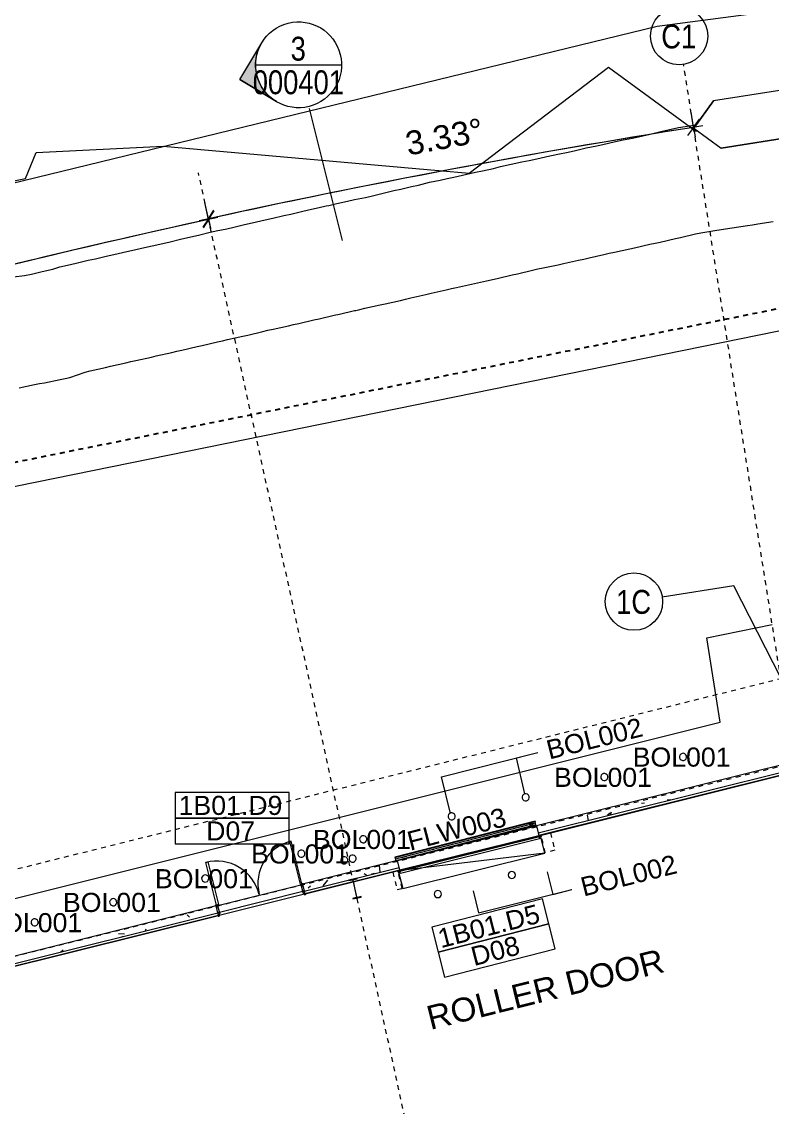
# Model space of a CAD drawing. Header units: metres. Extents: x -2358 to -2214, y 3875 to 4066.
# Drawn here: x -2341.89 to -2326.17, y 4029.55 to 4052.28 of the extents above; entities that cross this region are included whole.
import ezdxf

# ---------------------------------------------------------------- set-up
doc = ezdxf.new("R2010")
doc.units = ezdxf.units.M
for name, pattern in [('AEC_Double Dash', [0.039, 0.015, -0.004, 0.006, -0.004, 0.006, -0.004]), ('BOUNDARY Tighter', [0.008, 0.004, -0.002, 0, -0.002]), ('Dash Small', [0.009, 0.003, -0.0015, 0.003, -0.0015]), ('Grid Line', [0.021, 0.012, -0.003, 0.003, -0.003]), ('Hidden', [0.006, 0.004, -0.002]), ('Overhead', [0.004, 0.0025, -0.0015])]:
    doc.linetypes.add(name, pattern=pattern)
for name, color, linetype, lineweight in [('A-ANNO-DIMS', 211, 'Continuous', 5), ('A-ANNO-DIMS-200', 211, 'Continuous', 5), ('A-ANNO-KEYN', 231, 'Continuous', 5), ('A-DETL', 90, 'Continuous', 13), ('A-DETL-GENF', 92, 'Continuous', 5), ('A-DOOR', 31, 'Continuous', 5), ('A-DOOR-FRAM', 31, 'Continuous', 5), ('A-DOOR-IDEN', 31, 'Continuous', 5), ('A-FLOR', 192, 'Continuous', 5), ('A-FLOR-OVHD', 1, 'Overhead', 5), ('A-GENM', 13, 'Continuous', 5), ('A-GENM-HDLN', 13, 'Hidden', 5), ('A-WALL', 113, 'Continuous', 5), ('A-WALL-FNSH', 113, 'Continuous', 13), ('A-WALL-PATT', 111, 'Continuous', 13), ('C-PRKG', 70, 'Continuous', 5), ('C-PROP-LINE', 91, 'AEC_Double Dash', 13), ('C-TOPO', 7, 'Continuous', 5), ('C-TOPO-MAJR', 7, 'Continuous', 20), ('C-TOPO-MINR', 7, 'Continuous', 5), ('G-ANNO-SYMB', 111, 'Continuous', 5), ('G-ANNO-TEXT', 231, 'Continuous', 5), ('P-SANR-FIXT', 6, 'Continuous', 5), ('S-BEAM', 12, 'Continuous', 5), ('S-GRID', 1, 'Continuous', 5), ('S-GRID-IDEN', 1, 'Continuous', 5)]:
    doc.layers.add(name, color=color, linetype=linetype, lineweight=lineweight)
doc.styles.add('Arial', font='arial.ttf', dxfattribs={"height": 0.5})
doc.styles.add('Arial Narrow', font='ARIALN.TTF', dxfattribs={"height": 0.5})
doc.styles.add('Arial_2', font='arial.ttf', dxfattribs={"height": 0.4})
doc.dimstyles.new('2_5-Diagonal-_deg_-Decimal_O', dxfattribs={"dimscale": 0.3048, "dimtxt": 0.51013, "dimasz": 0.984252, "dimexe": 0.656168, "dimexo": 0.0625, "dimgap": 0.984252, "dimtad": 1, "dimdec": 0, "dimlfac": 1000, "dimzin": 0, "dimdsep": 46, "dimtxsty": 'Arial', "dimblk1": 'OBLIQUE', "dimblk2": 'OBLIQUE', "dimsah": 1, "dimcen": 0.09, "dimdle": 0.656168, "dimazin": 0, "dimtfac": 1, "dimtdec": 4, "dimtix": 1, "dimtmove": 0, "dimatfit": 3, "dimfxl": 3.28084, "dimfxlon": 1, "dimtvp": 1, "dimtfill": 1, "dimtolj": 1, "dimtzin": 0, "dimlwd": 15, "dimlwe": 15, "dimarcsym": 2})

# ---------------------------------------------------------------- blocks, each defined once
blk = doc.blocks.new('Door-Roller-Standard - D07_3000x3000x20-Flat-Standard Motor-Anodised Clear-3549031-GA - Part B')
at = {"layer": 'A-DOOR', "linetype": 'Dash Small'}
for p, q in [((-1.75, 0.104), (-1.75, 0.482)), ((-1.75, 0.482), (-1.545, 0.482)), ((-1.545, 0.482), (-1.545, 0.104)), ((1.545, 0.482), (1.545, 0.104)), ((1.655, 0.482), (1.545, 0.482)), ((1.655, 0.104), (1.655, 0.482)), ((-1.545, 0.104), (-1.75, 0.104)), ((1.545, 0.104), (1.655, 0.104))]:
    blk.add_line(p, q, dxfattribs=at)
at = {"layer": 'A-DOOR-FRAM'}
for p, q in [((-1.545, 0.134), (-1.5, 0.134)), ((-1.545, 0.104), (-1.545, 0.134)), ((-1.5, 0.104), (-1.545, 0.104)), ((-1.541, 0.132), (-1.541, 0.106)), ((-1.5, 0.132), (-1.541, 0.132)), ((-1.541, 0.106), (-1.5, 0.106)), ((-1.5, 0.134), (-1.5, 0.132)), ((-1.5, 0.106), (-1.5, 0.104)), ((1.5, 0.134), (1.545, 0.134)), ((1.5, 0.132), (1.5, 0.134)), ((1.541, 0.132), (1.5, 0.132)), ((1.5, 0.106), (1.541, 0.106)), ((1.5, 0.104), (1.5, 0.106)), ((1.545, 0.104), (1.5, 0.104)), ((1.541, 0.106), (1.541, 0.132)), ((1.545, 0.134), (1.545, 0.104))]:
    blk.add_line(p, q, dxfattribs=at)
blk = doc.blocks.new('X_Door-Panel-Roller-Standard - Standard-3510481-GA - Part B')
at = {"layer": 'A-DOOR'}
for p, q in [((-1.535, 0.368), (1.535, -0.01)), ((1.535, 0.368), (-1.535, 0.368)), ((-1.535, 0.368), (-1.535, -0.01)), ((1.535, -0.01), (1.535, 0.368)), ((-1.535, 0.01), (1.535, 0.01)), ((-1.535, -0.01), (-1.535, 0.01)), ((1.535, 0.01), (1.535, -0.01)), ((-1.535, -0.01), (1.535, -0.01)), ((1.535, -0.01), (-1.535, -0.01))]:
    blk.add_line(p, q, dxfattribs=at)
blk = doc.blocks.new('Bollard_Typical - 150mm Diameter - BOL002 _removable_-1561748-GA - Part B')
at = {"layer": 'C-PRKG'}
for start, end in [(360, 180), (180, 0)]:
    blk.add_arc((0.0012, -0.075), 0.075, start, end, dxfattribs=at)
blk = doc.blocks.new('Downpipe - Straight - 01 - 150D-V15-GA - Part B')
at = {"layer": 'P-SANR-FIXT'}
for start, end in [(0, 180), (360, 180), (180, 0), (180, 360)]:
    blk.add_arc((-0.04, 0.1), 0.075, start, end, dxfattribs=at)
blk = doc.blocks.new('Downpipe - Straight - 01 - 150D-3252302-GA - Part B')
at = {"layer": 'P-SANR-FIXT'}
for start, end in [(360, 180), (0, 180), (180, 360), (180, 0)]:
    blk.add_arc((-0.04, -0.1), 0.075, start, end, dxfattribs=at)
blk = doc.blocks.new('Door-Hinge-Double EXTERNAL - 2340x920x920x40-Solid Core-Metal Frame-Double Rebate Wraparound GRILLE-3531713-GA - Part B')
at = {"layer": 'A-DOOR'}
for p, q in [((-0.921, 0.1195), (-0.921, 1.0395)), ((-0.921, 1.0395), (-0.881, 1.0395)), ((-0.881, 1.0395), (-0.881, 0.1195)), ((0.921, 1.0395), (0.881, 1.0395)), ((0.881, 1.0395), (0.881, 0.1195)), ((0.921, 0.1195), (0.921, 1.0395)), ((-0.881, 0.1195), (-0.921, 0.1195)), ((0.881, 0.1195), (0.921, 0.1195))]:
    blk.add_line(p, q, dxfattribs=at)
for centre, start, end in [((-0.921, 0.1195), 360, 90), ((0.921, 0.1195), 90, 180)]:
    blk.add_arc(centre, 0.92, start, end, dxfattribs=at)
blk = doc.blocks.new('X_Door-Frame-Metal - Standard-3510026-GA - Part B')
at = {"layer": 'A-DOOR-FRAM'}
for p, q in [((-0.923, 0.1195), (-0.943, 0.1195)), ((-0.943, 0.1195), (-0.943, 0.1055)), ((-0.943, 0.1055), (-0.928, 0.1055)), ((-0.941, 0.1075), (-0.941, 0.1175)), ((-0.941, 0.1175), (-0.925, 0.1175)), ((-0.941, 0.1175), (-0.941, 0.1075)), ((-0.928, 0.1075), (-0.941, 0.1075)), ((-0.928, 0.1055), (-0.928, 0.1075)), ((-0.925, 0.1175), (-0.925, 0.0765)), ((-0.925, 0.0765), (-0.9, 0.0765)), ((-0.923, 0.0785), (-0.923, 0.1195)), ((-0.898, 0.0785), (-0.923, 0.0785)), ((-0.9, 0.0765), (-0.9, -0.0765)), ((-0.898, -0.0785), (-0.898, 0.0785)), ((0.923, 0.0785), (0.898, 0.0785)), ((0.898, 0.0785), (0.898, -0.0785)), ((0.9, -0.0765), (0.9, 0.0765)), ((0.9, 0.0765), (0.925, 0.0765)), ((0.943, 0.1195), (0.923, 0.1195)), ((0.923, 0.1195), (0.923, 0.0785)), ((0.925, 0.0765), (0.925, 0.1175)), ((0.925, 0.1175), (0.941, 0.1175)), ((0.941, 0.1075), (0.928, 0.1075)), ((0.928, 0.1075), (0.928, 0.1055)), ((0.928, 0.1055), (0.943, 0.1055)), ((0.941, 0.1175), (0.941, 0.1075)), ((0.941, 0.1075), (0.941, 0.1175)), ((0.943, 0.1055), (0.943, 0.1195)), ((-0.928, -0.1055), (-0.943, -0.1055)), ((-0.943, -0.1055), (-0.943, -0.1195)), ((-0.943, -0.1195), (-0.923, -0.1195)), ((-0.941, -0.1075), (-0.928, -0.1075)), ((-0.941, -0.1175), (-0.941, -0.1075)), ((-0.941, -0.1075), (-0.941, -0.1175)), ((-0.925, -0.1175), (-0.941, -0.1175)), ((-0.928, -0.1075), (-0.928, -0.1055)), ((-0.9, -0.0765), (-0.925, -0.0765)), ((-0.925, -0.0765), (-0.925, -0.1175)), ((-0.923, -0.1195), (-0.923, -0.0785)), ((-0.923, -0.0785), (-0.898, -0.0785)), ((0.898, -0.0785), (0.923, -0.0785)), ((0.925, -0.0765), (0.9, -0.0765)), ((0.923, -0.0785), (0.923, -0.1195)), ((0.923, -0.1195), (0.943, -0.1195)), ((0.925, -0.1175), (0.925, -0.0765)), ((0.941, -0.1175), (0.925, -0.1175)), ((0.943, -0.1055), (0.928, -0.1055)), ((0.928, -0.1055), (0.928, -0.1075)), ((0.928, -0.1075), (0.941, -0.1075)), ((0.941, -0.1075), (0.941, -0.1175)), ((0.941, -0.1175), (0.941, -0.1075)), ((0.943, -0.1195), (0.943, -0.1055))]:
    blk.add_line(p, q, dxfattribs=at)
blk = doc.blocks.new('Structural Framing 25 - Structural Framing 1-1640794-GA - Part B')
at = {"layer": 'S-BEAM', "lineweight": 13}
for p, q in [((-2334.872, 4034.344), (-2335.046, 4034.306)), ((-2334.941, 4034.316), (-2334.869, 4034.332)), ((-2334.869, 4034.332), (-2334.872, 4034.344)), ((-2335.046, 4034.306), (-2335.043, 4034.294)), ((-2335.043, 4034.294), (-2334.971, 4034.309)), ((-2334.958, 4034.301), (-2334.881, 4033.951)), ((-2334.874, 4033.953), (-2334.95, 4034.302)), ((-2334.89, 4033.938), (-2334.962, 4033.922)), ((-2334.962, 4033.922), (-2334.959, 4033.91)), ((-2334.959, 4033.91), (-2334.785, 4033.948)), ((-2334.788, 4033.96), (-2334.86, 4033.944)), ((-2334.785, 4033.948), (-2334.788, 4033.96))]:
    blk.add_line(p, q, dxfattribs=at)
for centre, start, end in [((-2334.969, 4034.298), 12.3344, 102.3344), ((-2334.939, 4034.305), 102.3344, 192.3344), ((-2334.893, 4033.949), 282.3344, 12.3344), ((-2334.863, 4033.955), 192.3344, 282.3344)]:
    blk.add_arc(centre, 0.0114, start, end, dxfattribs=at)
blk = doc.blocks.new('aba - Plumbing Fixtures - Strip Drain - Stormtech - Custom Ass - FLW003 _Doors_-3069044-GA - Part B')
at = {"layer": 'A-GENM'}
blk.add_circle((0, -0.095), 0.03, dxfattribs=at)
at = {"layer": 'A-GENM-HDLN'}
blk.add_line((0, 0), (0, -3.03), dxfattribs=at)
at = {"layer": 'P-SANR-FIXT'}
for p, q in [((-0.041, 0), (-0.038, 0)), ((-0.041, 0), (-0.041, -3.002)), ((-0.038, -3.03), (-0.038, 0)), ((0, 0), (0, -3.03)), ((0.038, 0), (0.038, -3.03))]:
    blk.add_line(p, q, dxfattribs=at)
blk = doc.blocks.new('Bollard_Typical - 150mm Diameter - BOL001 _fixed_-1895789-GA - Part B')
at = {"layer": 'C-PRKG'}
for start, end in [(360, 180), (180, 0)]:
    blk.add_arc((0.0012, -0.075), 0.075, start, end, dxfattribs=at)
blk = doc.blocks.new('Family - ___-240017-GA - Part B')
at = {"layer": 'C-PROP-LINE', "color": 1}
blk.add_line((-2260.611, 4059.444), (-2348.376, 4041.776), dxfattribs=at)
blk = doc.blocks.new('Dimension - Grids _2D_ - 1-200-2187043-GA - Part B')
at = {"layer": 'A-DETL-GENF'}
for p, q in [((-4.573, 0.5), (-5.073, 0)), ((-5.073, 0), (-4.573, 0.5)), ((4.927, 0.5), (-4.573, 0.5)), ((-4.573, 0.5), (4.927, 0.5)), ((5.427, 0), (4.927, 0.5)), ((5.427, 0), (4.927, 0.5)), ((-5.073, 0), (-4.573, -0.5)), ((-5.073, 0), (-4.573, -0.5)), ((4.927, -0.5), (5.427, 0)), ((5.427, 0), (4.927, -0.5)), ((-4.573, -0.5), (4.927, -0.5)), ((-4.573, -0.5), (4.927, -0.5))]:
    blk.add_line(p, q, dxfattribs=at)
blk = doc.blocks.new('Grid - A1-3055139-GA - Part B')
at = {"layer": 'S-GRID-IDEN'}
blk.add_circle((0, 0), 0.003, dxfattribs=at)
blk = doc.blocks.new('DIMBLOCK1-GA - Part B')
at = {"layer": 'A-ANNO-DIMS-200', "lineweight": 15}
for p, q in [((-2327.823, 4050.069), (-2327.874, 4050.388)), ((-2327.823, 4050.069), (-2327.948, 4049.898)), ((-2327.823, 4050.069), (-2327.698, 4050.241)), ((-2327.823, 4050.069), (-2327.823, 4050.069)), ((-2327.823, 4050.069), (-2327.792, 4049.872)), ((-2337.983, 4048.155), (-2338.052, 4048.471)), ((-2337.983, 4048.155), (-2337.869, 4048.334)), ((-2337.983, 4048.155), (-2338.098, 4047.977)), ((-2337.983, 4048.155), (-2337.941, 4047.96))]:
    blk.add_line(p, q, dxfattribs=at)
for start, end in [(98.93584, 102.39889), (99.00033, 102.33441)]:
    blk.add_arc((-2300.024, 3874.558), 177.699, start, end, dxfattribs=at)
at = {"layer": 'A-ANNO-DIMS-200', "color": 0, "lineweight": 15, "insert": (-2333.895, 4049.968), "char_height": 0.5, "width": 1.9589, "attachment_point": 1, "rotation": 10.6674, "line_spacing_factor": 0.941778, "style": 'Arial', "bg_fill": 3, "box_fill_scale": 1.25, "bg_fill_color": 256, "bg_fill_true_color": 13158600, "bg_fill_transparency": 0}
blk.add_mtext('3.33°', dxfattribs=at)
blk = doc.blocks.new('_Oblique')
at = {"color": 0, "linetype": 'ByBlock', "lineweight": -2}
blk.add_line((-0.5, -0.5), (0.5, 0.5), dxfattribs=at)
blk = doc.blocks.new('DIMBLOCK2-GA - Part B')
at = {"layer": 'A-ANNO-DIMS-200', "lineweight": 15}
for p, q in [((-2337.98, 4048.142), (-2338.057, 4048.493)), ((-2337.98, 4048.142), (-2337.866, 4048.32)), ((-2337.98, 4048.142), (-2338.095, 4047.963)), ((-2337.98, 4048.142), (-2337.98, 4048.142)), ((-2337.98, 4048.142), (-2337.938, 4047.946)), ((-2348.008, 4045.641), (-2348.105, 4045.988)), ((-2348.008, 4045.641), (-2347.904, 4045.826)), ((-2348.008, 4045.641), (-2348.112, 4045.457)), ((-2348.008, 4045.641), (-2347.954, 4045.449))]:
    blk.add_line(p, q, dxfattribs=at)
for start, end in [(102.26992, 105.7319), (102.33441, 105.66741)]:
    blk.add_arc((-2300.024, 3874.558), 177.685, start, end, dxfattribs=at)
at = {"layer": 'A-ANNO-DIMS-200', "color": 0, "lineweight": 15, "insert": (-2344.034, 4047.688), "char_height": 0.5, "width": 1.9589, "attachment_point": 1, "rotation": 14.0009, "line_spacing_factor": 0.941778, "style": 'Arial', "bg_fill": 3, "box_fill_scale": 1.25, "bg_fill_color": 256, "bg_fill_true_color": 13158600, "bg_fill_transparency": 0}
blk.add_mtext('3.33°', dxfattribs=at)
blk = doc.blocks.new('Section - Black 2-3055132-GA - Part B')
at = {"layer": 'G-ANNO-SYMB'}
h = blk.add_hatch(color=256, dxfattribs=at)
edge = h.paths.add_edge_path()
edge.add_line((-0.00788, 0.00318), (-0.0047, 0.00636))
edge.add_line((-0.0047, 0.00636), (-0.00152, 0.00318))
edge.add_arc((-0.0047, 0), 0.0045, 45, 135)
for p, q in [((-0.0047, 0.00636), (-0.00788, 0.00318)), ((-0.0047, 0.00636), (-0.00788, 0.00318)), ((-0.0047, 0.00636), (-0.00152, 0.00318)), ((-0.00152, 0.00318), (-0.0047, 0.00636))]:
    blk.add_line(p, q, dxfattribs=at)
for start, end in [(360, 180), (45, 135), (180, 360)]:
    blk.add_arc((-0.0047, 0), 0.0045, start, end, dxfattribs=at)
blk = doc.blocks.new('AA_DOOR_MARK _ TYPE MARK_HA2 - Mark _ Type Mark-1751130-GA - Part B')
at = {"layer": 'A-DOOR-IDEN'}
for p, q in [((0.00597, 0.0027), (-0.006, 0.0027)), ((-0.006, 0.0027), (-0.006, 0)), ((0.00597, 0), (0.00597, 0.0027)), ((0.00597, 0), (-0.006, 0)), ((0.00597, -0.0027), (0.00597, 0)), ((-0.006, 0), (0.00597, 0)), ((-0.006, 0), (-0.006, -0.0027)), ((-0.006, -0.0027), (0.00597, -0.0027))]:
    blk.add_line(p, q, dxfattribs=at)

msp = doc.modelspace()

# ---------------------------------------------------------------- hatches: boundary and pattern name
at = {"layer": 'A-WALL-PATT', "lineweight": 5}
h = msp.add_hatch(dxfattribs=at)
h.set_pattern_fill('FP_2', color=256, style=0, pattern_type=2)
h.set_pattern_definition([(50, (0, 0), (1.45712932, -0.12721804), [0.1524, -1.676]), (355, (0, 0), (-0.281945, 1.5283891), [0.12192, -1.341]), (100.451, (0.1215, -0.0106), (1.1754654, 1.40045604), [0.12952, -1.425]), (46.184, (0, 0.4064), (2.1690393, -0.336383), [0.2286, -2.515]), (96.636, (0.1807, 0.3784), (1.8989447, 1.9797078), [0.19428, -2.137]), (351.184, (0, 0.4064), (1.8987952, 1.9793723), [0.18288, -2.012]), (21, (0.2032, 0.3048), (1.2127575, -0.81769772), [0.1524, -1.676]), (326, (0.2032, 0.3048), (0.4943831, 1.4734489), [0.12192, -1.341]), (71.451, (0.3043, 0.2366), (1.70703975, 0.65498953), [0.12952, -1.425]), (37.5, (0, 0), (0.02470865, 0.67643463), [0.06706, -1.258, 0.06706, -1.294, -1.346]), (37.5, (0, 0), (0.02470865, 0.67643463), [-2.686, 0.06706, -1.279]), (7.5, (0, 0), (0.5345543, 0.80143977), [0.06706, -0.70917, 0.06706, -1.227, -0.51308]), (7.5, (0, 0), (0.5345543, 0.80143977), [-2.071, 0.06706, -0.44602]), (327.5, (-0.45314, 0), (1.08472329, -0.04582854), [0.06706, -0.44094, 0.06706, -1.518, -2.103]), (327.5, (-0.45314, 0), (1.08472329, -0.04582854), [-2.093, 0.06706, -2.036]), (317.5, (-0.6563, 0), (1.18503097, 0.20341692), [0.06706, -0.59334, 0.06706, -0.98552, -1.494]), (317.5, (-0.6563, 0), (1.18503097, 0.20341692), [-1.713, 0.06706, -1.426])])
h.paths.add_polyline_path([(-2352.5629, 4029.9382), (-2344.1999, 4032.0225), (-2344.2338, 4032.1583), (-2344.2459, 4032.1656), (-2352.5629, 4030.0928), (-2352.5629, 4029.9498)])
h.paths.add_polyline_path([(-2344.1853, 4032.0261), (-2337.7861, 4033.6209), (-2337.8224, 4033.7665), (-2344.2119, 4032.1741), (-2344.2192, 4032.1619)])
h.paths.add_polyline_path([(-2335.9755, 4034.0722), (-2333.988, 4034.5675), (-2334.0243, 4034.7131), (-2336.0117, 4034.2175), (-2336, 4034.1706)])
h.paths.add_polyline_path([(-2331.0771, 4035.293), (-2325.6951, 4036.6343), (-2325.7186, 4036.783), (-2331.1133, 4035.4386)])
h = msp.add_hatch(dxfattribs=at)
h.set_pattern_fill('FP_1', color=256, style=0, pattern_type=2)
h.set_pattern_definition([(0, (0, 0), (0.8128, 0.2032), [0.06706, -0.54254, 0.06706, -0.54254, -3.251]), (0, (0, 0), (0.8128, 0.2032), [-1.219, 0.06706, -1.152, 0.06706, -0.54254, -1.422]), (0, (0, 0), (0.8128, 0.2032), [-3.048, 0.06706, -0.33934, 0.06706, -0.94894]), (120, (0.3048, 0.1016), (-0.582376362, 0.602305448), [0.06706, -0.54254, 0.06706, -0.54254, -3.251]), (120, (0.3048, 0.1016), (-0.582376362, 0.602305448), [-1.219, 0.06706, -1.152, 0.06706, -0.54254, -1.422]), (120, (0.3048, 0.1016), (-0.582376362, 0.602305448), [-3.048, 0.06706, -0.33934, 0.06706, -0.94894]), (240, (0.4064, 0.508), (-0.230423638, -0.805505448), [0.06706, -0.54254, 0.06706, -0.54254, -3.251]), (240, (0.4064, 0.508), (-0.230423638, -0.805505448), [-1.219, 0.06706, -1.152, 0.06706, -0.54254, -1.422]), (240, (0.4064, 0.508), (-0.230423638, -0.805505448), [-3.048, 0.06706, -0.33934, 0.06706, -0.94894])])
h.paths.add_polyline_path([(-2352.5629, 4029.8774), (-2337.7719, 4033.5639), (-2337.774, 4033.5724), (-2339.7935, 4033.0691), (-2352.5629, 4029.8867), (-2352.5629, 4029.8778)])
h.paths.add_polyline_path([(-2335.9612, 4034.0149), (-2333.9737, 4034.5103), (-2333.9759, 4034.519), (-2335.9634, 4034.0237), (-2335.9616, 4034.0164)])
h.paths.add_polyline_path([(-2331.0628, 4035.2358), (-2325.9556, 4036.5086), (-2325.957, 4036.5175), (-2331.065, 4035.2445), (-2331.0637, 4035.2394)])

# ---------------------------------------------------------------- linework, layer by layer
at = {"layer": 'A-DETL', "linetype": 'BOUNDARY Tighter', "lineweight": 25}
msp.add_line((-2260.6109, 4059.4439), (-2352.5629, 4040.9327), dxfattribs=at)
at = {"layer": 'A-FLOR'}
for p, q in [((-2352.5629, 4040.41), (-2277.8514, 4055.6102)), ((-2327.5469, 4039.3766), (-2326.1737, 4039.656)), ((-2326.1737, 4039.656), (-2326.1737, 4039.656)), ((-2327.267, 4037.6096), (-2327.5469, 4039.3766)), ((-2352.3201, 4031.3487), (-2327.267, 4037.6096)), ((-2331.0468, 4035.1717), (-2333.9578, 4034.4462)), ((-2331.0623, 4035.2338), (-2331.0616, 4035.2309)), ((-2331.0567, 4035.2115), (-2331.056, 4035.2086)), ((-2331.0555, 4035.2067), (-2331.0468, 4035.1717)), ((-2334.0513, 4034.7896), (-2334.0783, 4034.7826)), ((-2334.0783, 4034.7826), (-2334.0582, 4034.7046)), ((-2333.9725, 4034.5054), (-2333.9733, 4034.5083)), ((-2333.967, 4034.4831), (-2333.9677, 4034.486)), ((-2333.9578, 4034.4462), (-2333.9665, 4034.4812)), ((-2336.0095, 4034.0637), (-2337.7522, 4033.6294)), ((-2335.9755, 4034.0722), (-2336.0079, 4034.0641)), ((-2337.7537, 4033.629), (-2337.7861, 4033.6209))]:
    msp.add_line(p, q, dxfattribs=at)
at = {"layer": 'A-FLOR', "flags": 128}
for points in [[(-2331.1232, 4035.4584), (-2331.1336, 4035.4984), (-2331.143, 4035.5353)], [(-2333.7873, 4034.7721), (-2333.6929, 4034.7964), (-2333.3717, 4034.8792), (-2333.0505, 4034.9619), (-2332.7293, 4035.0447), (-2332.4081, 4035.1274), (-2332.0869, 4035.2101), (-2331.7657, 4035.2929), (-2331.4444, 4035.3756), (-2331.1232, 4035.4584)]]:
    msp.add_lwpolyline(points, dxfattribs=at)
at = {"layer": 'A-FLOR-OVHD'}
msp.add_line((-2352.5629, 4030.1038), (-2325.8503, 4036.7291), dxfattribs=at)
at = {"layer": 'A-WALL', "color": 250, "lineweight": 13}
for p, q in [((-2325.7186, 4036.783), (-2331.1133, 4035.4386)), ((-2331.0771, 4035.293), (-2325.8655, 4036.5918)), ((-2331.1133, 4035.4386), (-2331.0771, 4035.293)), ((-2334.0243, 4034.7131), (-2336.0118, 4034.2177)), ((-2335.9755, 4034.0722), (-2333.988, 4034.5675)), ((-2333.988, 4034.5675), (-2334.0243, 4034.7131)), ((-2336.0118, 4034.2177), (-2335.9755, 4034.0722)), ((-2337.8224, 4033.7665), (-2344.2119, 4032.1741)), ((-2337.7861, 4033.6209), (-2337.8224, 4033.7665)), ((-2344.1853, 4032.0261), (-2337.7861, 4033.6209))]:
    msp.add_line(p, q, dxfattribs=at)
at = {"layer": 'A-WALL'}
for p, q in [((-2331.065, 4035.2445), (-2325.957, 4036.5175)), ((-2334.0243, 4034.7131), (-2331.1133, 4035.4386)), ((-2331.0628, 4035.2358), (-2333.9737, 4034.5103)), ((-2335.9634, 4034.0237), (-2333.9759, 4034.519)), ((-2337.8127, 4033.7689), (-2336.0215, 4034.2153)), ((-2336.0196, 4034.2158), (-2336.0118, 4034.2177)), ((-2335.9709, 4034.0125), (-2337.7622, 4033.5661)), ((-2335.9612, 4034.0149), (-2335.969, 4034.013)), ((-2337.8224, 4033.7665), (-2337.8146, 4033.7684)), ((-2352.5629, 4029.8867), (-2337.774, 4033.5724)), ((-2337.7641, 4033.5656), (-2337.7719, 4033.5637))]:
    msp.add_line(p, q, dxfattribs=at)
at = {"layer": 'A-WALL', "color": 7}
for p, q in [((-2331.0771, 4035.293), (-2331.065, 4035.2445)), ((-2333.9759, 4034.519), (-2333.988, 4034.5675)), ((-2335.9755, 4034.0722), (-2335.9634, 4034.0237)), ((-2337.774, 4033.5724), (-2337.7861, 4033.6209))]:
    msp.add_line(p, q, dxfattribs=at)
at = {"layer": 'A-WALL-FNSH', "color": 7, "lineweight": 5}
for p, q in [((-2331.0628, 4035.2358), (-2325.9556, 4036.5086)), ((-2331.065, 4035.2445), (-2331.0628, 4035.2358)), ((-2335.9612, 4034.0149), (-2333.9737, 4034.5103)), ((-2333.9737, 4034.5103), (-2333.9759, 4034.519)), ((-2335.9634, 4034.0237), (-2335.9612, 4034.0149)), ((-2352.5629, 4029.8774), (-2337.7719, 4033.5637)), ((-2337.7719, 4033.5637), (-2337.774, 4033.5724))]:
    msp.add_line(p, q, dxfattribs=at)
at = {"layer": 'C-TOPO'}
for p, q in [((-2328.5876, 4052.1888), (-2310.3647, 4054.5797)), ((-2352.5629, 4046.3458), (-2328.5876, 4052.1888))]:
    msp.add_line(p, q, dxfattribs=at)
at = {"layer": 'C-TOPO-MAJR', "color": 8, "lineweight": 15}
for p, q in [((-2328.5114, 4049.9816), (-2328.3567, 4050.0168)), ((-2328.3567, 4050.0168), (-2328.1377, 4050.0685)), ((-2328.1377, 4050.0685), (-2327.7667, 4050.1234)), ((-2329.4843, 4049.7656), (-2329.3303, 4049.8006)), ((-2329.3303, 4049.8006), (-2329.1038, 4049.843)), ((-2329.1038, 4049.843), (-2328.8851, 4049.8947)), ((-2328.8851, 4049.8947), (-2328.7302, 4049.9299)), ((-2328.7302, 4049.9299), (-2328.5114, 4049.9816)), ((-2330.4463, 4049.5539), (-2330.2971, 4049.5884)), ((-2330.2971, 4049.5884), (-2330.0749, 4049.6436)), ((-2330.0749, 4049.6436), (-2329.8472, 4049.6846)), ((-2329.8472, 4049.6846), (-2329.6937, 4049.7195)), ((-2329.6937, 4049.7195), (-2329.4843, 4049.7656)), ((-2331.6424, 4049.2961), (-2331.4177, 4049.3447)), ((-2331.4177, 4049.3447), (-2331.2692, 4049.3749)), ((-2331.2692, 4049.3749), (-2331.0448, 4049.4234)), ((-2331.0448, 4049.4234), (-2330.893, 4049.4574)), ((-2330.893, 4049.4574), (-2330.6689, 4049.5058)), ((-2330.6689, 4049.5058), (-2330.4463, 4049.5539)), ((-2332.8424, 4049.0298), (-2332.387, 4049.1282)), ((-2332.387, 4049.1282), (-2332.2416, 4049.1613)), ((-2332.2416, 4049.1613), (-2332.015, 4049.2103)), ((-2332.015, 4049.2103), (-2331.8687, 4049.2471)), ((-2331.8687, 4049.2471), (-2331.6424, 4049.2961)), ((-2333.5832, 4048.8626), (-2333.3562, 4048.9212)), ((-2333.3562, 4048.9212), (-2333.1292, 4048.9646)), ((-2333.1292, 4048.9646), (-2332.9856, 4048.9969)), ((-2332.9856, 4048.9969), (-2332.8424, 4049.0298)), ((-2334.5507, 4048.6364), (-2334.3245, 4048.6948)), ((-2334.3245, 4048.6948), (-2334.0979, 4048.7462)), ((-2334.0979, 4048.7462), (-2333.9539, 4048.779)), ((-2333.9539, 4048.779), (-2333.7271, 4048.8299)), ((-2333.7271, 4048.8299), (-2333.5832, 4048.8626)), ((-2335.6638, 4048.3907), (-2335.5176, 4048.4239)), ((-2335.5176, 4048.4239), (-2335.4613, 4048.4364)), ((-2335.4613, 4048.4364), (-2335.2924, 4048.475)), ((-2335.2924, 4048.475), (-2335.0701, 4048.5262)), ((-2335.0701, 4048.5262), (-2334.9246, 4048.5593)), ((-2334.9246, 4048.5593), (-2334.6955, 4048.6034)), ((-2334.6955, 4048.6034), (-2334.5507, 4048.6364)), ((-2336.632, 4048.1709), (-2336.4076, 4048.2218)), ((-2336.4076, 4048.2218), (-2336.2602, 4048.2553)), ((-2336.2602, 4048.2553), (-2336.0355, 4048.3063)), ((-2336.0355, 4048.3063), (-2335.8887, 4048.3397)), ((-2335.8887, 4048.3397), (-2335.6638, 4048.3907)), ((-2337.6, 4047.9474), (-2337.4536, 4047.9813)), ((-2337.4536, 4047.9813), (-2337.2303, 4048.0356)), ((-2337.2303, 4048.0356), (-2337.0067, 4048.0863)), ((-2337.0067, 4048.0863), (-2336.856, 4048.1201)), ((-2336.856, 4048.1201), (-2336.632, 4048.1709)), ((-2338.567, 4047.7277), (-2338.4173, 4047.7618)), ((-2338.4173, 4047.7618), (-2338.1953, 4047.8157)), ((-2338.1953, 4047.8157), (-2337.9726, 4047.8664)), ((-2337.9726, 4047.8664), (-2337.8231, 4047.9005)), ((-2337.8231, 4047.9005), (-2337.6, 4047.9474)), ((-2339.534, 4047.5048), (-2339.3844, 4047.5389)), ((-2339.3844, 4047.5389), (-2339.1614, 4047.5893)), ((-2339.1614, 4047.5893), (-2338.9389, 4047.6397)), ((-2338.9389, 4047.6397), (-2338.7888, 4047.6738)), ((-2338.7888, 4047.6738), (-2338.567, 4047.7277)), ((-2340.5019, 4047.2854), (-2340.3526, 4047.3194)), ((-2340.3526, 4047.3194), (-2340.1294, 4047.3699)), ((-2340.1294, 4047.3699), (-2339.9043, 4047.4209)), ((-2339.9043, 4047.4209), (-2339.7546, 4047.4549)), ((-2339.7546, 4047.4549), (-2339.534, 4047.5048)), ((-2341.4674, 4047.0483), (-2341.244, 4047.0988)), ((-2341.244, 4047.0988), (-2341.0974, 4047.1505)), ((-2341.0974, 4047.1505), (-2340.8744, 4047.201)), ((-2340.8744, 4047.201), (-2340.725, 4047.2349)), ((-2340.725, 4047.2349), (-2340.5019, 4047.2854)), ((-2342.068, 4046.9369), (-2341.8395, 4046.9675)), ((-2341.8395, 4046.9675), (-2341.6885, 4046.9983)), ((-2341.6885, 4046.9983), (-2341.4674, 4047.0483))]:
    msp.add_line(p, q, dxfattribs=at)
at = {"layer": 'C-TOPO-MINR', "color": 254}
for p, q in [((-2332.5233, 4049.1074), (-2329.6009, 4051.333)), ((-2329.6009, 4051.333), (-2327.7812, 4049.9943)), ((-2327.7812, 4049.9943), (-2327.7459, 4049.9962)), ((-2338.9346, 4049.6777), (-2333.1617, 4049.1644)), ((-2333.1598, 4049.1642), (-2332.5233, 4049.1074))]:
    msp.add_line(p, q, dxfattribs=at)
at = {"layer": 'C-TOPO-MINR', "color": 253}
for p, q in [((-2341.5907, 4049.5437), (-2338.9346, 4049.6777)), ((-2341.8166, 4049.0008), (-2341.5907, 4049.5437)), ((-2344.5312, 4048.4598), (-2341.8166, 4049.0008)), ((-2327.017, 4047.9638), (-2326.6955, 4048.0144)), ((-2326.6955, 4048.0144), (-2326.5856, 4048.0307)), ((-2326.5856, 4048.0307), (-2326.4756, 4048.0471)), ((-2326.4756, 4048.0471), (-2326.1537, 4048.0977)), ((-2328.2037, 4047.7409), (-2328.0949, 4047.7666)), ((-2328.0949, 4047.7666), (-2327.7792, 4047.8384)), ((-2327.7792, 4047.8384), (-2327.67, 4047.8642)), ((-2327.67, 4047.8642), (-2327.3363, 4047.9136)), ((-2327.3363, 4047.9136), (-2327.017, 4047.9638)), ((-2329.4771, 4047.4557), (-2329.1607, 4047.5276)), ((-2329.1607, 4047.5276), (-2329.0571, 4047.5504)), ((-2329.0571, 4047.5504), (-2328.741, 4047.6223)), ((-2328.741, 4047.6223), (-2328.6286, 4047.6434)), ((-2328.6286, 4047.6434), (-2328.52, 4047.669)), ((-2328.52, 4047.669), (-2328.2037, 4047.7409)), ((-2330.5498, 4047.2172), (-2330.23, 4047.2888)), ((-2330.23, 4047.2888), (-2330.1195, 4047.3127)), ((-2330.1195, 4047.3127), (-2330.0099, 4047.3364)), ((-2330.0099, 4047.3364), (-2329.6993, 4047.4082)), ((-2329.6993, 4047.4082), (-2329.5895, 4047.4354)), ((-2329.5895, 4047.4354), (-2329.4771, 4047.4557)), ((-2331.5101, 4047.0025), (-2331.196, 4047.0815)), ((-2331.196, 4047.0815), (-2331.0851, 4047.1055)), ((-2331.0851, 4047.1055), (-2330.975, 4047.1293)), ((-2330.975, 4047.1293), (-2330.66, 4047.1934)), ((-2330.66, 4047.1934), (-2330.5498, 4047.2172)), ((-2332.4705, 4046.787), (-2332.1571, 4046.8591)), ((-2332.1571, 4046.8591), (-2331.9351, 4046.907)), ((-2331.9351, 4046.907), (-2331.6209, 4046.9785)), ((-2331.6209, 4046.9785), (-2331.5101, 4047.0025)), ((-2333.3202, 4046.5951), (-2333.0052, 4046.6667)), ((-2333.0052, 4046.6667), (-2332.8951, 4046.6951)), ((-2332.8951, 4046.6951), (-2332.7851, 4046.7162)), ((-2332.7851, 4046.7162), (-2332.4705, 4046.787)), ((-2334.2798, 4046.3737), (-2333.9637, 4046.4457)), ((-2333.9637, 4046.4457), (-2333.8546, 4046.4739)), ((-2333.8546, 4046.4739), (-2333.7453, 4046.4987)), ((-2333.7453, 4046.4987), (-2333.4299, 4046.5705)), ((-2333.4299, 4046.5705), (-2333.3202, 4046.5951)), ((-2335.3471, 4046.1346), (-2335.2395, 4046.159)), ((-2335.2395, 4046.159), (-2334.9218, 4046.2313)), ((-2334.9218, 4046.2313), (-2334.8948, 4046.2373)), ((-2334.8948, 4046.2373), (-2334.8138, 4046.2558)), ((-2334.8138, 4046.2558), (-2334.7071, 4046.2804)), ((-2334.7071, 4046.2804), (-2334.3901, 4046.3525)), ((-2334.3901, 4046.3525), (-2334.2798, 4046.3737)), ((-2336.3055, 4045.9168), (-2336.199, 4045.9409)), ((-2336.199, 4045.9409), (-2336.0922, 4045.9651)), ((-2336.0922, 4045.9651), (-2335.7728, 4046.0378)), ((-2335.7728, 4046.0378), (-2335.6656, 4046.0621)), ((-2335.6656, 4046.0621), (-2335.3471, 4046.1346)), ((-2337.5854, 4045.6257), (-2337.2638, 4045.6989)), ((-2337.2638, 4045.6989), (-2337.1583, 4045.7211)), ((-2337.1583, 4045.7211), (-2336.843, 4045.7941)), ((-2336.843, 4045.7941), (-2336.7371, 4045.8199)), ((-2336.7371, 4045.8199), (-2336.631, 4045.8439)), ((-2336.631, 4045.8439), (-2336.3055, 4045.9168)), ((-2338.544, 4045.4043), (-2338.2213, 4045.4778)), ((-2338.2213, 4045.4778), (-2338.117, 4045.5031)), ((-2338.117, 4045.5031), (-2337.7951, 4045.5764)), ((-2337.7951, 4045.5764), (-2337.6904, 4045.6018)), ((-2337.6904, 4045.6018), (-2337.5854, 4045.6257)), ((-2339.5022, 4045.1867), (-2339.1788, 4045.2603)), ((-2339.1788, 4045.2603), (-2339.0757, 4045.2836)), ((-2339.0757, 4045.2836), (-2338.7529, 4045.3571)), ((-2338.7529, 4045.3571), (-2338.6484, 4045.3807)), ((-2338.6484, 4045.3807), (-2338.544, 4045.4043)), ((-2340.4625, 4044.9686), (-2340.1383, 4045.0424)), ((-2340.1383, 4045.0424), (-2340.0347, 4045.0658)), ((-2340.0347, 4045.0658), (-2339.7112, 4045.1394)), ((-2339.7112, 4045.1394), (-2339.6071, 4045.163)), ((-2339.6071, 4045.163), (-2339.5022, 4045.1867)), ((-2341.4158, 4044.7201), (-2341.0865, 4044.7872)), ((-2341.0865, 4044.7872), (-2340.986, 4044.8099)), ((-2340.986, 4044.8099), (-2340.8845, 4044.8329)), ((-2340.8845, 4044.8329), (-2340.5658, 4044.9452)), ((-2340.5658, 4044.9452), (-2340.4625, 4044.9686)), ((-2341.9503, 4044.6178), (-2341.6236, 4044.6844)), ((-2341.6236, 4044.6844), (-2341.5197, 4044.7062)), ((-2341.5197, 4044.7062), (-2341.4158, 4044.7201))]:
    msp.add_line(p, q, dxfattribs=at)
at = {"layer": 'G-ANNO-SYMB'}
msp.add_line((-2336.9953, 4051.3799), (-2335.1953, 4051.3799), dxfattribs=at)
at = {"layer": 'S-GRID', "linetype": 'Grid Line'}
for p, q in [((-2314.6659, 3967.0012), (-2328.0323, 4051.3903)), ((-2320.2807, 3967.1973), (-2338.1938, 4049.1179)), ((-2353.4256, 4031.6916), (-2324.0767, 4039.0056))]:
    msp.add_line(p, q, dxfattribs=at)
at = {"layer": 'S-GRID'}
for p, q in [((-2326.9782, 4040.469), (-2328.4785, 4040.2313)), ((-2325.985, 4038.5295), (-2326.9782, 4040.469))]:
    msp.add_line(p, q, dxfattribs=at)

# ---------------------------------------------------------------- block references
at = {"layer": 'A-DETL-GENF', "rotation": 189.0003283881532}
msp.add_blockref('Dimension - Grids _2D_ - 1-200-2187043-GA - Part B', (-2322.4595, 4050.8991), dxfattribs=at)
at = {"layer": 'A-DOOR', "linetype": 'Dash Small', "rotation": 193.9944047385328}
msp.add_blockref('Door-Roller-Standard - D07_3000x3000x20-Flat-Standard Motor-Anodised Clear-3549031-GA - Part B', (-2332.5435, 4034.9744), dxfattribs=at)
at = {"layer": 'A-DOOR'}
for name, p, rotation in [('X_Door-Panel-Roller-Standard - Standard-3510481-GA - Part B', (-2332.5146, 4034.8585), 193.9944047385328), ('Door-Hinge-Double EXTERNAL - 2340x920x920x40-Solid Core-Metal Frame-Double Rebate Wraparound GRILLE-3531713-GA - Part B', (-2336.8918, 4033.8907), 13.99440473853285)]:
    msp.add_blockref(name, p, dxfattribs=dict(at, rotation=rotation))
at = {"layer": 'A-DOOR-FRAM', "rotation": 13.99440473853285}
msp.add_blockref('X_Door-Frame-Metal - Standard-3510026-GA - Part B', (-2336.8918, 4033.8907), dxfattribs=at)
at = {"layer": 'C-PRKG'}
for name, p, rotation in [('Bollard_Typical - 150mm Diameter - BOL001 _fixed_-1895789-GA - Part B', (-2328.0655, 4036.9587), 14.44475166216758), ('Bollard_Typical - 150mm Diameter - BOL001 _fixed_-1895789-GA - Part B', (-2329.7118, 4036.5347), 14.44475166216758), ('Bollard_Typical - 150mm Diameter - BOL002 _removable_-1561748-GA - Part B', (-2331.358, 4036.1106), 14.44475166216758), ('Bollard_Typical - 150mm Diameter - BOL002 _removable_-1561748-GA - Part B', (-2332.9075, 4035.7115), 14.44475166214117), ('Bollard_Typical - 150mm Diameter - BOL001 _fixed_-1895789-GA - Part B', (-2334.762, 4035.2338), 14.44475166208499), ('Bollard_Typical - 150mm Diameter - BOL001 _fixed_-1895789-GA - Part B', (-2336.0572, 4034.9302), 14.44475166208499), ('Bollard_Typical - 150mm Diameter - BOL001 _fixed_-1895789-GA - Part B', (-2338.0714, 4034.4114), 14.44475166208499), ('Bollard_Typical - 150mm Diameter - BOL001 _fixed_-1895789-GA - Part B', (-2339.9985, 4033.915), 14.44475166208499), ('Bollard_Typical - 150mm Diameter - BOL001 _fixed_-1895789-GA - Part B', (-2341.6448, 4033.4911), 14.44475166208499)]:
    msp.add_blockref(name, p, dxfattribs=dict(at, rotation=rotation))
for p in [(-2331.6303, 4034.4869), (-2333.1797, 4034.0878)]:
    msp.add_blockref('Bollard_Typical - 150mm Diameter - BOL002 _removable_-1561748-GA - Part B', p, dxfattribs=at)
at = {"layer": 'C-PROP-LINE', "color": 1}
msp.add_blockref('Family - ___-240017-GA - Part B', (0, 0), dxfattribs=at)
at = {"layer": 'P-SANR-FIXT'}
for name, p, rotation in [('aba - Plumbing Fixtures - Strip Drain - Stormtech - Custom Ass - FLW003 _Doors_-3069044-GA - Part B', (-2331.1336, 4035.4985), 284.4447516621844), ('Downpipe - Straight - 01 - 150D-3252302-GA - Part B', (-2335.1568, 4034.6131), 192.3404071202748), ('Downpipe - Straight - 01 - 150D-V15-GA - Part B', (-2334.9043, 4034.6678), 12.34040712023572)]:
    msp.add_blockref(name, p, dxfattribs=dict(at, rotation=rotation))
at = {"layer": 'S-BEAM'}
msp.add_blockref('Structural Framing 25 - Structural Framing 1-1640794-GA - Part B', (0, 0), dxfattribs=at)
at = {"layer": 'S-GRID-IDEN'}
for p, xscale, yscale, zscale, rotation in [((-2328.1261, 4051.9829), 199.9999999999998, 199.9999999999998, 199.9999999999998, 9.000328388145308), ((-2329.0711, 4040.1375), 199.9999999999999, 199.9999999999999, 199.9999999999999, 279.0003283881443)]:
    msp.add_blockref('Grid - A1-3055139-GA - Part B', p, dxfattribs=dict(at, xscale=xscale, yscale=yscale, zscale=zscale, rotation=rotation))

# ---------------------------------------------------------------- texts
at = {"layer": 'G-ANNO-SYMB', "char_height": 0.5, "attachment_point": 1, "style": 'Arial Narrow'}
for s, insert, width in [('3', (-2336.2616, 4051.9675), 0.38481), ('000401', (-2337.0556, 4051.2642), 2.30886)]:
    msp.add_mtext(s, dxfattribs=dict(at, insert=insert, width=width))
at = {"layer": 'S-GRID-IDEN', "char_height": 0.5, "width": 0.881856, "attachment_point": 1, "style": 'Arial Narrow'}
for s, insert in [('C1', (-2328.4991, 4052.2236)), ('1C', (-2329.4437, 4040.3817))]:
    msp.add_mtext(s, dxfattribs=dict(at, insert=insert))

# ---------------------------------------------------------------- next in the draw order: dimensions: what is measured, and where the dimension line sits
at = {"layer": 'A-ANNO-DIMS', "lineweight": 15}
dim = msp.add_angular_dim_3p(base=(-2331.222, 4049.4971), center=(-2300.0238, 3874.5584), p1=(-2327.8735, 4050.3879), p2=(-2338.0522, 4048.4706), dimstyle='2_5-Diagonal-_deg_-Decimal_O', override={"dimpost": '<>', "dimfxl": 10.357716}, dxfattribs=at)
dim.commit()
dim.dimension.update_dxf_attribs({"geometry": 'DIMBLOCK1-GA - Part B', "text_midpoint": (-2333.0199, 4049.7321)})

# ---------------------------------------------------------------- next in the draw order: block references
at = {"layer": 'G-ANNO-SYMB', "extrusion": (0, 0, -1), "xscale": 199.9999999999999, "yscale": 199.9999999999999, "zscale": 199.9999999999999, "rotation": 255.931137077201}
msp.add_blockref('Section - Black 2-3055132-GA - Part B', (2335.8668, 4050.4681), dxfattribs=at)

# ---------------------------------------------------------------- next in the draw order: dimensions: what is measured, and where the dimension line sits
at = {"layer": 'A-ANNO-DIMS', "lineweight": 15}
dim = msp.add_angular_dim_3p(base=(-2341.3389, 4047.3733), center=(-2300.0238, 3874.5584), p1=(-2338.0572, 4048.4932), p2=(-2348.1052, 4045.9878), dimstyle='2_5-Diagonal-_deg_-Decimal_O', override={"dimpost": '<>', "dimfxl": 10.355714}, dxfattribs=at)
dim.commit()
dim.dimension.update_dxf_attribs({"geometry": 'DIMBLOCK2-GA - Part B', "text_midpoint": (-2343.1468, 4047.5036)})

# ---------------------------------------------------------------- next in the draw order: linework, layer by layer
at = {"layer": 'G-ANNO-SYMB'}
msp.add_line((-2335.1741, 4047.704), (-2335.8668, 4050.4681), dxfattribs=at)
at = {"layer": 'G-ANNO-TEXT', "color": 7}
for p, q in [((-2333.1031, 4036.4707), (-2331.087, 4036.9745)), ((-2331.5327, 4036.8632), (-2331.087, 4036.9745)), ((-2331.3588, 4036.1093), (-2331.5327, 4036.8632)), ((-2332.911, 4035.7018), (-2333.1031, 4036.4707)), ((-2330.8869, 4034.4814), (-2330.768, 4034.0057)), ((-2332.3246, 4033.6167), (-2330.3699, 4034.1052)), ((-2330.768, 4034.0057), (-2330.3699, 4034.1052)), ((-2332.4412, 4034.083), (-2332.3246, 4033.6167))]:
    msp.add_line(p, q, dxfattribs=at)

# ---------------------------------------------------------------- next in the draw order: block references
at = {"layer": 'A-DOOR-IDEN', "xscale": 199.9999999999999, "yscale": 199.9999999999999, "zscale": 199.9999999999999}
msp.add_blockref('AA_DOOR_MARK _ TYPE MARK_HA2 - Mark _ Type Mark-1751130-GA - Part B', (-2337.4836, 4035.6036), dxfattribs=at)
at = {"layer": 'A-DOOR-IDEN', "xscale": 199.9999999999998, "yscale": 199.9999999999998, "zscale": 199.9999999999998, "rotation": 14.44475166218536}
msp.add_blockref('AA_DOOR_MARK _ TYPE MARK_HA2 - Mark _ Type Mark-1751130-GA - Part B', (-2332.0091, 4033.094), dxfattribs=at)

# ---------------------------------------------------------------- next in the draw order: texts
at = {"layer": 'A-ANNO-KEYN', "char_height": 0.4, "width": 2.533332, "attachment_point": 1, "style": 'Arial_2'}
for insert in [(-2329.0979, 4037.0819), (-2330.7442, 4036.6578), (-2335.7945, 4035.3569), (-2337.0896, 4035.0534), (-2339.1038, 4034.5346), (-2341.0309, 4034.0382), (-2342.6772, 4033.6143)]:
    msp.add_mtext('BOL001', dxfattribs=dict(at, insert=insert))
at = {"layer": 'A-ANNO-KEYN', "insert": (-2333.8586, 4035.3051), "char_height": 0.4, "width": 2.629535, "attachment_point": 1, "rotation": 14.44475, "style": 'Arial_2'}
msp.add_mtext('FLW003', dxfattribs=at)
at = {"layer": 'A-DOOR-IDEN', "char_height": 0.4, "attachment_point": 1, "style": 'Arial_2'}
for s, insert, width in [('1B01.D9', (-2338.6084, 4036.0703), 2.69367), ('D07', (-2338.0311, 4035.5351), 1.266666)]:
    msp.add_mtext(s, dxfattribs=dict(at, insert=insert, width=width))
at = {"layer": 'A-DOOR-IDEN', "char_height": 0.4, "attachment_point": 1, "rotation": 14.44475, "style": 'Arial_2'}
for s, insert, width in [('1B01.D5', (-2333.2148, 4033.2654), 2.69367), ('D08', (-2332.5222, 4032.8911), 1.266666)]:
    msp.add_mtext(s, dxfattribs=dict(at, insert=insert, width=width))
at = {"layer": 'G-ANNO-TEXT', "color": 7, "attachment_point": 1}
for s, insert, char_height, width, rotation, style in [('BOL002', (-2330.9415, 4037.2171), 0.4, 2.533333, 14.03117, 'Arial_2'), ('BOL002', (-2330.2244, 4034.3477), 0.4, 2.533333, 14.03117, 'Arial_2'), ('ROLLER DOOR', (-2333.4567, 4031.6512), 0.5, 6.140926, 13.90485, 'Arial')]:
    msp.add_mtext(s, dxfattribs=dict(at, insert=insert, char_height=char_height, width=width, rotation=rotation, style=style))

doc.saveas('drawing.dxf')
